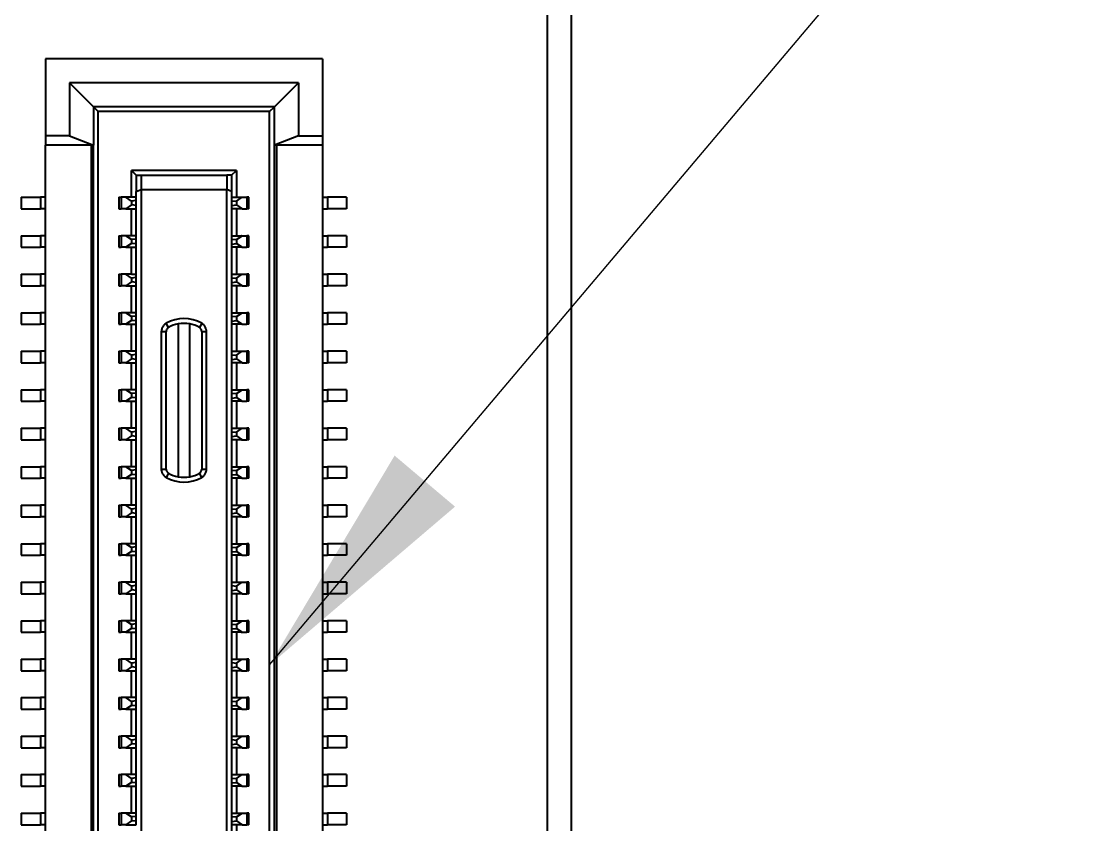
# Model space of a CAD drawing. Header units: millimetres. Extents: x 15 to 205, y 5 to 292.
# Drawn here: x 116.96 to 128.02, y 222.55 to 230.9 of the extents above; entities that cross this region are included whole.
import ezdxf

# ---------------------------------------------------------------- set-up
doc = ezdxf.new("R2010")
doc.units = ezdxf.units.MM
doc.layers.add('Annotations', color=7, linetype='Continuous')
doc.layers.add('Geometries', color=7, linetype='Continuous')
doc.dimstyles.new('ISO-25', dxfattribs={"dimtxt": 2.5, "dimasz": 2.5, "dimexe": 1.25, "dimexo": 0.625, "dimtad": 1, "dimtxsty": 'Standard', "dimcen": 2.5, "dimadec": 0, "dimazin": 0, "dimtfac": 1, "dimtmove": 0, "dimatfit": 3, "dimfxl": 1, "dimarcsym": 0})

msp = doc.modelspace()

# ---------------------------------------------------------------- linework, layer by layer
at = {"layer": 'Geometries', "linetype": 'Continuous', "lineweight": 40}
for p, q in [((122.675, 242.628), (122.675, 209.628)), ((122.425, 242.378), (122.425, 209.878)), ((120.09, 230.513), (117.21, 230.513)), ((117.21, 230.513), (117.21, 229.713)), ((120.09, 230.513), (120.09, 229.713)), ((117.46, 230.263), (117.71, 230.013)), ((117.46, 230.263), (117.46, 229.713)), ((119.84, 230.263), (117.46, 230.263)), ((119.84, 230.263), (119.59, 230.013)), ((119.84, 230.263), (119.84, 229.713)), ((117.71, 230.013), (117.76, 229.963)), ((117.71, 230.013), (117.71, 229.613)), ((119.59, 230.013), (117.71, 230.013)), ((117.76, 218.463), (117.76, 229.963)), ((119.54, 229.963), (117.76, 229.963)), ((119.54, 229.963), (119.59, 230.013)), ((119.54, 218.463), (119.54, 229.963)), ((119.59, 229.613), (119.59, 230.013)), ((117.21, 229.713), (117.21, 229.613)), ((117.46, 229.713), (117.21, 229.713)), ((117.46, 229.713), (117.71, 229.613)), ((119.84, 229.713), (119.59, 229.613)), ((119.84, 229.713), (120.09, 229.713)), ((120.09, 229.713), (120.09, 229.613)), ((117.21, 229.073), (117.21, 229.613)), ((117.685, 229.613), (117.21, 229.613)), ((117.685, 229.613), (117.685, 218.813)), ((117.685, 229.613), (117.71, 229.613)), ((117.71, 218.813), (117.71, 229.613)), ((119.59, 218.813), (119.59, 229.613)), ((119.615, 229.613), (119.59, 229.613)), ((119.615, 218.813), (119.615, 229.613)), ((120.09, 229.613), (119.615, 229.613)), ((120.09, 229.613), (120.09, 229.073)), ((119.195, 229.353), (118.105, 229.353)), ((118.155, 229.303), (118.105, 229.353)), ((118.105, 229.073), (118.105, 229.353)), ((118.155, 229.303), (118.205, 229.303)), ((118.155, 229.303), (118.155, 229.132)), ((118.205, 229.303), (119.095, 229.303)), ((118.205, 229.303), (118.205, 229.153)), ((119.095, 229.303), (119.095, 229.153)), ((119.145, 229.303), (119.095, 229.303)), ((119.145, 229.303), (119.195, 229.353)), ((119.145, 229.303), (119.145, 229.132)), ((119.195, 229.353), (119.195, 229.073)), ((116.96, 229.073), (117.16, 229.073)), ((116.96, 229.073), (116.96, 228.953)), ((117.21, 229.073), (117.16, 229.073)), ((117.16, 229.073), (117.16, 228.953)), ((117.21, 228.953), (117.21, 229.073)), ((117.975, 229.073), (117.975, 228.953)), ((117.975, 229.073), (117.997, 229.073)), ((118.046, 229.073), (117.997, 229.073)), ((117.997, 229.073), (117.997, 228.953)), ((118.105, 229.073), (118.046, 229.073)), ((118.105, 229.033), (118.046, 229.073)), ((118.155, 229.073), (118.105, 229.073)), ((118.155, 229.132), (118.205, 229.153)), ((118.155, 229.073), (118.155, 229.132)), ((118.155, 228.953), (118.155, 229.073)), ((118.205, 229.153), (119.095, 229.153)), ((118.205, 229.153), (118.205, 219.273)), ((119.145, 229.132), (119.095, 229.153)), ((119.095, 219.273), (119.095, 229.153)), ((119.145, 229.132), (119.145, 229.073)), ((119.145, 229.073), (119.195, 229.073)), ((119.145, 229.073), (119.145, 228.953)), ((119.195, 229.073), (119.254, 229.073)), ((119.195, 229.033), (119.254, 229.073)), ((119.254, 229.073), (119.303, 229.073)), ((119.325, 229.073), (119.303, 229.073)), ((119.303, 229.073), (119.303, 228.953)), ((119.325, 228.953), (119.325, 229.073)), ((120.09, 229.073), (120.14, 229.073)), ((120.09, 229.073), (120.09, 228.953)), ((120.34, 229.073), (120.14, 229.073)), ((120.14, 229.073), (120.14, 228.953)), ((120.34, 229.073), (120.34, 228.953)), ((116.96, 228.953), (117.16, 228.953)), ((117.21, 228.953), (117.16, 228.953)), ((117.21, 228.673), (117.21, 228.953)), ((117.975, 228.953), (117.997, 228.953)), ((118.046, 228.953), (117.997, 228.953)), ((118.105, 228.993), (118.046, 228.953)), ((118.046, 228.953), (118.105, 228.953)), ((118.153, 229.039), (118.105, 229.033)), ((118.105, 229.033), (118.105, 228.993)), ((118.153, 228.988), (118.105, 228.993)), ((118.105, 228.673), (118.105, 228.953)), ((118.105, 228.953), (118.155, 228.953)), ((118.155, 228.673), (118.155, 228.953)), ((119.195, 228.953), (119.145, 228.953)), ((119.145, 228.953), (119.145, 228.953)), ((119.145, 228.953), (119.145, 228.673)), ((119.147, 229.037), (119.195, 229.033)), ((119.147, 228.987), (119.195, 228.993)), ((119.195, 229.033), (119.195, 228.993)), ((119.195, 228.993), (119.254, 228.953)), ((119.195, 228.953), (119.195, 228.673)), ((119.246, 228.953), (119.195, 228.953)), ((119.254, 228.953), (119.246, 228.953)), ((119.246, 228.953), (119.246, 228.953)), ((119.254, 228.953), (119.303, 228.953)), ((119.325, 228.953), (119.303, 228.953)), ((120.09, 228.953), (120.14, 228.953)), ((120.09, 228.953), (120.09, 228.673)), ((120.34, 228.953), (120.14, 228.953)), ((116.96, 228.673), (117.16, 228.673)), ((116.96, 228.673), (116.96, 228.553)), ((117.21, 228.673), (117.16, 228.673)), ((117.16, 228.673), (117.16, 228.553)), ((117.21, 228.553), (117.21, 228.673)), ((117.975, 228.673), (117.997, 228.673)), ((117.975, 228.673), (117.975, 228.553)), ((118.046, 228.673), (117.997, 228.673)), ((117.997, 228.673), (117.997, 228.553)), ((118.105, 228.673), (118.046, 228.673)), ((118.105, 228.633), (118.046, 228.673)), ((118.155, 228.673), (118.105, 228.673)), ((118.153, 228.639), (118.105, 228.633)), ((118.105, 228.633), (118.105, 228.593)), ((118.155, 228.553), (118.155, 228.673)), ((119.145, 228.673), (119.195, 228.673)), ((119.145, 228.673), (119.145, 228.553)), ((119.147, 228.637), (119.195, 228.633)), ((119.195, 228.673), (119.246, 228.673)), ((119.195, 228.633), (119.254, 228.673)), ((119.195, 228.633), (119.195, 228.593)), ((119.247, 228.673), (119.246, 228.673)), ((119.247, 228.673), (119.254, 228.673)), ((119.254, 228.673), (119.303, 228.673)), ((119.325, 228.673), (119.303, 228.673)), ((119.303, 228.673), (119.303, 228.553)), ((119.325, 228.553), (119.325, 228.673)), ((120.09, 228.673), (120.14, 228.673)), ((120.09, 228.673), (120.09, 228.553)), ((120.34, 228.673), (120.14, 228.673)), ((120.14, 228.673), (120.14, 228.553)), ((120.34, 228.673), (120.34, 228.553)), ((116.96, 228.553), (117.16, 228.553)), ((117.21, 228.553), (117.16, 228.553)), ((117.21, 228.273), (117.21, 228.553)), ((117.975, 228.553), (117.997, 228.553)), ((118.046, 228.553), (117.997, 228.553)), ((118.105, 228.593), (118.046, 228.553)), ((118.046, 228.553), (118.105, 228.553)), ((118.153, 228.588), (118.105, 228.593)), ((118.105, 228.273), (118.105, 228.553)), ((118.105, 228.553), (118.155, 228.553)), ((118.155, 228.273), (118.155, 228.553)), ((119.195, 228.553), (119.145, 228.553)), ((119.145, 228.553), (119.145, 228.553)), ((119.145, 228.553), (119.145, 228.273)), ((119.147, 228.587), (119.195, 228.593)), ((119.195, 228.593), (119.254, 228.553)), ((119.195, 228.553), (119.195, 228.273)), ((119.246, 228.553), (119.195, 228.553)), ((119.254, 228.553), (119.246, 228.553)), ((119.246, 228.553), (119.246, 228.553)), ((119.254, 228.553), (119.303, 228.553)), ((119.325, 228.553), (119.303, 228.553)), ((120.09, 228.553), (120.14, 228.553)), ((120.09, 228.553), (120.09, 228.273)), ((120.34, 228.553), (120.14, 228.553)), ((116.96, 228.273), (117.16, 228.273)), ((116.96, 228.273), (116.96, 228.153)), ((117.21, 228.273), (117.16, 228.273)), ((117.16, 228.273), (117.16, 228.153)), ((117.21, 228.153), (117.21, 228.273)), ((117.975, 228.273), (117.997, 228.273)), ((117.975, 228.273), (117.975, 228.153)), ((118.046, 228.273), (117.997, 228.273)), ((117.997, 228.273), (117.997, 228.153)), ((118.054, 228.273), (118.046, 228.273)), ((118.105, 228.233), (118.046, 228.273)), ((118.105, 228.273), (118.054, 228.273)), ((118.054, 228.273), (118.054, 228.273)), ((118.105, 228.273), (118.153, 228.273)), ((118.155, 228.273), (118.153, 228.273)), ((118.155, 228.153), (118.155, 228.273)), ((119.145, 228.273), (119.195, 228.273)), ((119.145, 228.273), (119.145, 228.272)), ((119.145, 228.272), (119.145, 228.153)), ((119.195, 228.273), (119.254, 228.273)), ((119.195, 228.233), (119.254, 228.273)), ((119.254, 228.273), (119.303, 228.273)), ((119.325, 228.273), (119.303, 228.273)), ((119.303, 228.273), (119.303, 228.153)), ((119.325, 228.153), (119.325, 228.273)), ((120.09, 228.273), (120.14, 228.273)), ((120.09, 228.273), (120.09, 228.153)), ((120.34, 228.273), (120.14, 228.273)), ((120.14, 228.273), (120.14, 228.153)), ((120.34, 228.273), (120.34, 228.153)), ((118.105, 228.193), (118.046, 228.153)), ((118.153, 228.239), (118.105, 228.233)), ((118.105, 228.233), (118.105, 228.193)), ((118.153, 228.188), (118.105, 228.193)), ((119.147, 228.237), (119.195, 228.233)), ((119.147, 228.187), (119.195, 228.193)), ((119.195, 228.233), (119.195, 228.193)), ((119.195, 228.193), (119.254, 228.153)), ((116.96, 228.153), (117.16, 228.153)), ((117.21, 228.153), (117.16, 228.153)), ((117.21, 227.873), (117.21, 228.153)), ((117.975, 228.153), (117.997, 228.153)), ((118.046, 228.153), (117.997, 228.153)), ((118.046, 228.153), (118.105, 228.153)), ((118.105, 227.873), (118.105, 228.153)), ((118.105, 228.153), (118.155, 228.153)), ((118.155, 227.873), (118.155, 228.153)), ((119.195, 228.153), (119.145, 228.153)), ((119.145, 228.153), (119.145, 227.873)), ((119.195, 228.153), (119.195, 227.873)), ((119.254, 228.153), (119.195, 228.153)), ((119.254, 228.153), (119.303, 228.153)), ((119.325, 228.153), (119.303, 228.153)), ((120.09, 228.153), (120.14, 228.153)), ((120.09, 228.153), (120.09, 227.873)), ((120.34, 228.153), (120.14, 228.153)), ((116.96, 227.873), (117.16, 227.873)), ((116.96, 227.873), (116.96, 227.753)), ((117.21, 227.873), (117.16, 227.873)), ((117.16, 227.873), (117.16, 227.753)), ((117.21, 227.753), (117.21, 227.873)), ((117.975, 227.873), (117.997, 227.873)), ((117.975, 227.873), (117.975, 227.753)), ((118.046, 227.873), (117.997, 227.873)), ((117.997, 227.873), (117.997, 227.753)), ((118.105, 227.873), (118.046, 227.873)), ((118.105, 227.833), (118.046, 227.873)), ((118.155, 227.873), (118.105, 227.873)), ((118.153, 227.839), (118.105, 227.833)), ((118.105, 227.833), (118.105, 227.793)), ((118.155, 227.753), (118.155, 227.873)), ((119.145, 227.873), (119.195, 227.873)), ((119.145, 227.873), (119.145, 227.753)), ((119.147, 227.837), (119.195, 227.833)), ((119.195, 227.873), (119.254, 227.873)), ((119.195, 227.833), (119.254, 227.873)), ((119.195, 227.833), (119.195, 227.793)), ((119.254, 227.873), (119.303, 227.873)), ((119.325, 227.873), (119.303, 227.873)), ((119.303, 227.873), (119.303, 227.753)), ((119.325, 227.753), (119.325, 227.873)), ((120.09, 227.873), (120.14, 227.873)), ((120.09, 227.873), (120.09, 227.753)), ((120.34, 227.873), (120.14, 227.873)), ((120.14, 227.873), (120.14, 227.753)), ((120.34, 227.873), (120.34, 227.753)), ((116.96, 227.753), (117.16, 227.753)), ((117.21, 227.753), (117.16, 227.753)), ((117.21, 227.473), (117.21, 227.753)), ((117.975, 227.753), (117.997, 227.753)), ((118.046, 227.753), (117.997, 227.753)), ((118.105, 227.793), (118.046, 227.753)), ((118.046, 227.753), (118.105, 227.753)), ((118.153, 227.788), (118.105, 227.793)), ((118.105, 227.473), (118.105, 227.753)), ((118.105, 227.753), (118.155, 227.753)), ((118.155, 227.473), (118.155, 227.753)), ((118.49, 227.72), (118.465, 227.763)), ((118.59, 227.757), (118.59, 226.168)), ((118.71, 226.168), (118.71, 227.757)), ((118.835, 227.763), (118.81, 227.72)), ((119.195, 227.753), (119.145, 227.753)), ((119.145, 227.753), (119.145, 227.753)), ((119.145, 227.753), (119.145, 227.473)), ((119.147, 227.787), (119.195, 227.793)), ((119.195, 227.793), (119.254, 227.753)), ((119.195, 227.753), (119.195, 227.473)), ((119.254, 227.753), (119.195, 227.753)), ((119.254, 227.753), (119.303, 227.753)), ((119.325, 227.753), (119.303, 227.753)), ((120.09, 227.753), (120.14, 227.753)), ((120.09, 227.753), (120.09, 227.473)), ((120.34, 227.753), (120.14, 227.753)), ((118.465, 227.676), (118.415, 227.676)), ((118.415, 227.676), (118.415, 226.249)), ((118.465, 226.249), (118.465, 227.676)), ((118.885, 227.676), (118.835, 227.676)), ((118.835, 227.676), (118.835, 226.249)), ((118.885, 226.249), (118.885, 227.676)), ((116.96, 227.473), (117.16, 227.473)), ((116.96, 227.473), (116.96, 227.353)), ((117.21, 227.473), (117.16, 227.473)), ((117.16, 227.473), (117.16, 227.353)), ((117.21, 227.353), (117.21, 227.473)), ((117.975, 227.473), (117.997, 227.473)), ((117.975, 227.473), (117.975, 227.353)), ((118.046, 227.473), (117.997, 227.473)), ((117.997, 227.473), (117.997, 227.353)), ((118.105, 227.473), (118.046, 227.473)), ((118.105, 227.433), (118.046, 227.473)), ((118.105, 227.393), (118.046, 227.353)), ((118.155, 227.473), (118.105, 227.473)), ((118.153, 227.439), (118.105, 227.433)), ((118.105, 227.433), (118.105, 227.393)), ((118.153, 227.388), (118.105, 227.393)), ((118.155, 227.353), (118.155, 227.473)), ((119.145, 227.473), (119.195, 227.473)), ((119.145, 227.473), (119.145, 227.353)), ((119.147, 227.437), (119.195, 227.433)), ((119.147, 227.387), (119.195, 227.393)), ((119.195, 227.473), (119.254, 227.473)), ((119.195, 227.433), (119.254, 227.473)), ((119.195, 227.433), (119.195, 227.393)), ((119.195, 227.393), (119.254, 227.353)), ((119.254, 227.473), (119.303, 227.473)), ((119.325, 227.473), (119.303, 227.473)), ((119.303, 227.473), (119.303, 227.353)), ((119.325, 227.353), (119.325, 227.473)), ((120.09, 227.473), (120.14, 227.473)), ((120.09, 227.473), (120.09, 227.353)), ((120.34, 227.473), (120.14, 227.473)), ((120.14, 227.473), (120.14, 227.353)), ((120.34, 227.473), (120.34, 227.353)), ((116.96, 227.353), (117.16, 227.353)), ((117.21, 227.353), (117.16, 227.353)), ((117.21, 227.073), (117.21, 227.353)), ((117.975, 227.353), (117.997, 227.353)), ((118.046, 227.353), (117.997, 227.353)), ((118.046, 227.353), (118.105, 227.353)), ((118.105, 227.073), (118.105, 227.353)), ((118.105, 227.353), (118.155, 227.353)), ((118.155, 227.073), (118.155, 227.353)), ((119.195, 227.353), (119.145, 227.353)), ((119.145, 227.353), (119.145, 227.353)), ((119.145, 227.353), (119.145, 227.073)), ((119.195, 227.353), (119.195, 227.073)), ((119.254, 227.353), (119.195, 227.353)), ((119.254, 227.353), (119.303, 227.353)), ((119.325, 227.353), (119.303, 227.353)), ((120.09, 227.353), (120.14, 227.353)), ((120.09, 227.353), (120.09, 227.073)), ((120.34, 227.353), (120.14, 227.353)), ((116.96, 227.073), (117.16, 227.073)), ((116.96, 227.073), (116.96, 226.953)), ((117.21, 227.073), (117.16, 227.073)), ((117.16, 227.073), (117.16, 226.953)), ((117.21, 226.953), (117.21, 227.073)), ((117.975, 227.073), (117.997, 227.073)), ((117.975, 227.073), (117.975, 226.953)), ((118.046, 227.073), (117.997, 227.073)), ((117.997, 227.073), (117.997, 226.953)), ((118.105, 227.073), (118.046, 227.073)), ((118.105, 227.033), (118.046, 227.073)), ((118.155, 227.073), (118.105, 227.073)), ((118.155, 226.953), (118.155, 227.073)), ((119.145, 227.073), (119.195, 227.073)), ((119.145, 227.073), (119.145, 227.072)), ((119.145, 227.072), (119.145, 226.953)), ((119.195, 227.073), (119.254, 227.073)), ((119.195, 227.033), (119.254, 227.073)), ((119.254, 227.073), (119.303, 227.073)), ((119.325, 227.073), (119.303, 227.073)), ((119.303, 227.073), (119.303, 226.953)), ((119.325, 226.953), (119.325, 227.073)), ((120.09, 227.073), (120.14, 227.073)), ((120.09, 227.073), (120.09, 226.953)), ((120.34, 227.073), (120.14, 227.073)), ((120.14, 227.073), (120.14, 226.953)), ((120.34, 227.073), (120.34, 226.953)), ((116.96, 226.953), (117.16, 226.953)), ((117.21, 226.953), (117.16, 226.953)), ((117.21, 226.673), (117.21, 226.953)), ((117.975, 226.953), (117.997, 226.953)), ((118.046, 226.953), (117.997, 226.953)), ((118.105, 226.993), (118.046, 226.953)), ((118.046, 226.953), (118.105, 226.953)), ((118.153, 227.039), (118.105, 227.033)), ((118.105, 227.033), (118.105, 226.993)), ((118.153, 226.988), (118.105, 226.993)), ((118.105, 226.673), (118.105, 226.953)), ((118.105, 226.953), (118.155, 226.953)), ((118.155, 226.673), (118.155, 226.953)), ((119.195, 226.953), (119.145, 226.953)), ((119.145, 226.953), (119.145, 226.673)), ((119.147, 227.037), (119.195, 227.033)), ((119.147, 226.987), (119.195, 226.993)), ((119.195, 227.033), (119.195, 226.993)), ((119.195, 226.993), (119.254, 226.953)), ((119.195, 226.953), (119.195, 226.673)), ((119.254, 226.953), (119.195, 226.953)), ((119.254, 226.953), (119.303, 226.953)), ((119.325, 226.953), (119.303, 226.953)), ((120.09, 226.953), (120.14, 226.953)), ((120.09, 226.953), (120.09, 226.673)), ((120.34, 226.953), (120.14, 226.953)), ((116.96, 226.673), (117.16, 226.673)), ((116.96, 226.673), (116.96, 226.553)), ((117.21, 226.673), (117.16, 226.673)), ((117.16, 226.673), (117.16, 226.553)), ((117.21, 226.553), (117.21, 226.673)), ((117.975, 226.673), (117.997, 226.673)), ((117.975, 226.673), (117.975, 226.553)), ((118.046, 226.673), (117.997, 226.673)), ((117.997, 226.673), (117.997, 226.553)), ((118.105, 226.673), (118.046, 226.673)), ((118.105, 226.633), (118.046, 226.673)), ((118.155, 226.673), (118.105, 226.673)), ((118.153, 226.639), (118.105, 226.633)), ((118.105, 226.633), (118.105, 226.593)), ((118.155, 226.553), (118.155, 226.673)), ((119.145, 226.673), (119.195, 226.673)), ((119.145, 226.673), (119.145, 226.671)), ((119.145, 226.671), (119.145, 226.553)), ((119.147, 226.637), (119.195, 226.633)), ((119.195, 226.673), (119.254, 226.673)), ((119.195, 226.633), (119.254, 226.673)), ((119.195, 226.633), (119.195, 226.593)), ((119.254, 226.673), (119.303, 226.673)), ((119.325, 226.673), (119.303, 226.673)), ((119.303, 226.673), (119.303, 226.553)), ((119.325, 226.553), (119.325, 226.673)), ((120.09, 226.673), (120.14, 226.673)), ((120.09, 226.673), (120.09, 226.553)), ((120.34, 226.673), (120.14, 226.673)), ((120.14, 226.673), (120.14, 226.553)), ((120.34, 226.673), (120.34, 226.553)), ((116.96, 226.553), (117.16, 226.553)), ((117.21, 226.553), (117.16, 226.553)), ((117.21, 226.273), (117.21, 226.553)), ((117.975, 226.553), (117.997, 226.553)), ((118.046, 226.553), (117.997, 226.553)), ((118.105, 226.593), (118.046, 226.553)), ((118.046, 226.553), (118.105, 226.553)), ((118.153, 226.588), (118.105, 226.593)), ((118.105, 226.273), (118.105, 226.553)), ((118.105, 226.553), (118.155, 226.553)), ((118.155, 226.273), (118.155, 226.553)), ((119.195, 226.553), (119.145, 226.553)), ((119.145, 226.553), (119.145, 226.273)), ((119.147, 226.587), (119.195, 226.593)), ((119.195, 226.593), (119.254, 226.553)), ((119.195, 226.553), (119.195, 226.273)), ((119.246, 226.553), (119.195, 226.553)), ((119.246, 226.553), (119.247, 226.553)), ((119.254, 226.553), (119.247, 226.553)), ((119.254, 226.553), (119.303, 226.553)), ((119.325, 226.553), (119.303, 226.553)), ((120.09, 226.553), (120.14, 226.553)), ((120.09, 226.553), (120.09, 226.273)), ((120.34, 226.553), (120.14, 226.553)), ((116.96, 226.273), (117.16, 226.273)), ((116.96, 226.273), (116.96, 226.153)), ((117.21, 226.273), (117.16, 226.273)), ((117.16, 226.273), (117.16, 226.153)), ((117.21, 226.153), (117.21, 226.273)), ((117.975, 226.273), (117.997, 226.273)), ((117.975, 226.273), (117.975, 226.153)), ((118.046, 226.273), (117.997, 226.273)), ((117.997, 226.273), (117.997, 226.153)), ((118.105, 226.273), (118.046, 226.273)), ((118.105, 226.233), (118.046, 226.273)), ((118.105, 226.193), (118.046, 226.153)), ((118.155, 226.273), (118.105, 226.273)), ((118.153, 226.239), (118.105, 226.233)), ((118.105, 226.233), (118.105, 226.193)), ((118.153, 226.188), (118.105, 226.193)), ((118.155, 226.153), (118.155, 226.273)), ((118.415, 226.249), (118.465, 226.249)), ((118.49, 226.206), (118.465, 226.162)), ((118.835, 226.162), (118.81, 226.206)), ((118.835, 226.249), (118.885, 226.249)), ((119.145, 226.273), (119.195, 226.273)), ((119.145, 226.273), (119.145, 226.168)), ((119.147, 226.237), (119.195, 226.233)), ((119.147, 226.187), (119.195, 226.193)), ((119.195, 226.273), (119.254, 226.273)), ((119.195, 226.233), (119.254, 226.273)), ((119.195, 226.233), (119.195, 226.193)), ((119.195, 226.193), (119.254, 226.153)), ((119.254, 226.273), (119.303, 226.273)), ((119.325, 226.273), (119.303, 226.273)), ((119.303, 226.273), (119.303, 226.153)), ((119.325, 226.153), (119.325, 226.273)), ((120.09, 226.273), (120.14, 226.273)), ((120.09, 226.273), (120.09, 226.153)), ((120.34, 226.273), (120.14, 226.273)), ((120.14, 226.273), (120.14, 226.153)), ((120.34, 226.273), (120.34, 226.153)), ((116.96, 226.153), (117.16, 226.153)), ((117.21, 226.153), (117.16, 226.153)), ((117.21, 225.873), (117.21, 226.153)), ((117.975, 226.153), (117.997, 226.153)), ((118.046, 226.153), (117.997, 226.153)), ((118.046, 226.153), (118.105, 226.153)), ((118.105, 225.873), (118.105, 226.153)), ((118.105, 226.153), (118.155, 226.153)), ((118.155, 225.873), (118.155, 226.153)), ((119.145, 226.168), (119.145, 226.153)), ((119.195, 226.153), (119.145, 226.153)), ((119.145, 226.153), (119.145, 225.873)), ((119.195, 226.153), (119.195, 225.873)), ((119.254, 226.153), (119.195, 226.153)), ((119.254, 226.153), (119.303, 226.153)), ((119.325, 226.153), (119.303, 226.153)), ((120.09, 226.153), (120.14, 226.153)), ((120.09, 226.153), (120.09, 225.873)), ((120.34, 226.153), (120.14, 226.153)), ((116.96, 225.873), (117.16, 225.873)), ((116.96, 225.873), (116.96, 225.753)), ((117.21, 225.873), (117.16, 225.873)), ((117.16, 225.873), (117.16, 225.753)), ((117.21, 225.753), (117.21, 225.873)), ((117.975, 225.873), (117.975, 225.753)), ((117.975, 225.873), (117.997, 225.873)), ((118.046, 225.873), (117.997, 225.873)), ((117.997, 225.873), (117.997, 225.753)), ((118.105, 225.873), (118.046, 225.873)), ((118.105, 225.833), (118.046, 225.873)), ((118.155, 225.873), (118.105, 225.873)), ((118.153, 225.839), (118.105, 225.833)), ((118.155, 225.753), (118.155, 225.873)), ((119.145, 225.873), (119.195, 225.873)), ((119.145, 225.873), (119.145, 225.871)), ((119.145, 225.871), (119.145, 225.753)), ((119.195, 225.873), (119.254, 225.873)), ((119.195, 225.833), (119.254, 225.873)), ((119.254, 225.873), (119.303, 225.873)), ((119.325, 225.873), (119.303, 225.873)), ((119.303, 225.873), (119.303, 225.753)), ((119.325, 225.753), (119.325, 225.873)), ((120.09, 225.873), (120.14, 225.873)), ((120.09, 225.873), (120.09, 225.753)), ((120.34, 225.873), (120.14, 225.873)), ((120.14, 225.873), (120.14, 225.753)), ((120.34, 225.873), (120.34, 225.753)), ((116.96, 225.753), (117.16, 225.753)), ((117.21, 225.753), (117.16, 225.753)), ((117.21, 225.473), (117.21, 225.753)), ((117.975, 225.753), (117.997, 225.753)), ((118.046, 225.753), (117.997, 225.753)), ((118.105, 225.793), (118.046, 225.753)), ((118.046, 225.753), (118.105, 225.753)), ((118.105, 225.833), (118.105, 225.793)), ((118.153, 225.788), (118.105, 225.793)), ((118.105, 225.473), (118.105, 225.753)), ((118.105, 225.753), (118.155, 225.753)), ((118.155, 225.473), (118.155, 225.753)), ((119.195, 225.753), (119.145, 225.753)), ((119.145, 225.753), (119.145, 225.473)), ((119.147, 225.837), (119.195, 225.833)), ((119.147, 225.787), (119.195, 225.793)), ((119.195, 225.833), (119.195, 225.793)), ((119.195, 225.793), (119.254, 225.753)), ((119.195, 225.753), (119.195, 225.473)), ((119.254, 225.753), (119.195, 225.753)), ((119.254, 225.753), (119.303, 225.753)), ((119.325, 225.753), (119.303, 225.753)), ((120.09, 225.753), (120.14, 225.753)), ((120.09, 225.753), (120.09, 225.473)), ((120.34, 225.753), (120.14, 225.753)), ((116.96, 225.473), (117.16, 225.473)), ((116.96, 225.473), (116.96, 225.353)), ((117.21, 225.473), (117.16, 225.473)), ((117.16, 225.473), (117.16, 225.353)), ((117.21, 225.353), (117.21, 225.473)), ((117.975, 225.473), (117.997, 225.473)), ((117.975, 225.473), (117.975, 225.353)), ((118.046, 225.473), (117.997, 225.473)), ((117.997, 225.473), (117.997, 225.353)), ((118.105, 225.473), (118.046, 225.473)), ((118.105, 225.433), (118.046, 225.473)), ((118.155, 225.473), (118.105, 225.473)), ((118.153, 225.439), (118.105, 225.433)), ((118.105, 225.433), (118.105, 225.393)), ((118.155, 225.353), (118.155, 225.473)), ((119.145, 225.473), (119.195, 225.473)), ((119.145, 225.473), (119.145, 225.353)), ((119.147, 225.437), (119.195, 225.433)), ((119.195, 225.473), (119.254, 225.473)), ((119.195, 225.433), (119.254, 225.473)), ((119.195, 225.433), (119.195, 225.393)), ((119.254, 225.473), (119.303, 225.473)), ((119.325, 225.473), (119.303, 225.473)), ((119.303, 225.473), (119.303, 225.353)), ((119.325, 225.353), (119.325, 225.473)), ((120.09, 225.473), (120.14, 225.473)), ((120.09, 225.473), (120.09, 225.353)), ((120.14, 225.473), (120.14, 225.353)), ((120.34, 225.473), (120.14, 225.473)), ((120.34, 225.473), (120.34, 225.353)), ((116.96, 225.353), (117.16, 225.353)), ((117.21, 225.353), (117.16, 225.353)), ((117.21, 225.073), (117.21, 225.353)), ((117.975, 225.353), (117.997, 225.353)), ((118.046, 225.353), (117.997, 225.353)), ((118.105, 225.393), (118.046, 225.353)), ((118.046, 225.353), (118.105, 225.353)), ((118.153, 225.388), (118.105, 225.393)), ((118.105, 225.073), (118.105, 225.353)), ((118.105, 225.353), (118.155, 225.353)), ((118.155, 225.073), (118.155, 225.353)), ((119.195, 225.353), (119.145, 225.353)), ((119.145, 225.353), (119.145, 225.353)), ((119.145, 225.353), (119.145, 225.073)), ((119.147, 225.387), (119.195, 225.393)), ((119.195, 225.393), (119.254, 225.353)), ((119.195, 225.353), (119.195, 225.073)), ((119.254, 225.353), (119.195, 225.353)), ((119.254, 225.353), (119.303, 225.353)), ((119.325, 225.353), (119.303, 225.353)), ((120.09, 225.353), (120.14, 225.353)), ((120.09, 225.353), (120.09, 225.073)), ((120.34, 225.353), (120.14, 225.353)), ((116.96, 225.073), (117.16, 225.073)), ((116.96, 225.073), (116.96, 224.953)), ((117.21, 225.073), (117.16, 225.073)), ((117.16, 225.073), (117.16, 224.953)), ((117.21, 224.953), (117.21, 225.073)), ((117.975, 225.073), (117.997, 225.073)), ((117.975, 225.073), (117.975, 224.953)), ((118.046, 225.073), (117.997, 225.073)), ((117.997, 225.073), (117.997, 224.953)), ((118.105, 225.073), (118.046, 225.073)), ((118.105, 225.033), (118.046, 225.073)), ((118.155, 225.073), (118.105, 225.073)), ((118.155, 224.953), (118.155, 225.073)), ((119.145, 225.073), (119.195, 225.073)), ((119.145, 225.073), (119.145, 225.071)), ((119.145, 225.071), (119.145, 224.953)), ((119.195, 225.073), (119.254, 225.073)), ((119.195, 225.033), (119.254, 225.073)), ((119.254, 225.073), (119.303, 225.073)), ((119.325, 225.073), (119.303, 225.073)), ((119.303, 225.073), (119.303, 224.953)), ((119.325, 224.953), (119.325, 225.073)), ((120.09, 225.073), (120.14, 225.073)), ((120.09, 225.073), (120.09, 224.953)), ((120.34, 225.073), (120.14, 225.073)), ((120.14, 225.073), (120.14, 224.953)), ((120.34, 225.073), (120.34, 224.953)), ((118.105, 224.993), (118.046, 224.953)), ((118.153, 225.039), (118.105, 225.033)), ((118.105, 225.033), (118.105, 224.993)), ((118.153, 224.988), (118.105, 224.993)), ((119.147, 225.037), (119.195, 225.033)), ((119.147, 224.987), (119.195, 224.993)), ((119.195, 225.033), (119.195, 224.993)), ((119.195, 224.993), (119.254, 224.953)), ((116.96, 224.953), (117.16, 224.953)), ((117.21, 224.953), (117.16, 224.953)), ((117.21, 224.673), (117.21, 224.953)), ((117.975, 224.953), (117.997, 224.953)), ((118.046, 224.953), (117.997, 224.953)), ((118.046, 224.953), (118.105, 224.953)), ((118.105, 224.673), (118.105, 224.953)), ((118.105, 224.953), (118.155, 224.953)), ((118.155, 224.673), (118.155, 224.953)), ((119.195, 224.953), (119.145, 224.953)), ((119.145, 224.953), (119.145, 224.673)), ((119.195, 224.953), (119.195, 224.673)), ((119.254, 224.953), (119.195, 224.953)), ((119.254, 224.953), (119.303, 224.953)), ((119.325, 224.953), (119.303, 224.953)), ((120.09, 224.953), (120.14, 224.953)), ((120.09, 224.953), (120.09, 224.673)), ((120.34, 224.953), (120.14, 224.953)), ((116.96, 224.673), (117.16, 224.673)), ((116.96, 224.673), (116.96, 224.553)), ((117.21, 224.673), (117.16, 224.673)), ((117.16, 224.673), (117.16, 224.553)), ((117.21, 224.553), (117.21, 224.673)), ((117.975, 224.673), (117.997, 224.673)), ((117.975, 224.673), (117.975, 224.553)), ((118.046, 224.673), (117.997, 224.673)), ((117.997, 224.673), (117.997, 224.553)), ((118.105, 224.673), (118.046, 224.673)), ((118.105, 224.633), (118.046, 224.673)), ((118.155, 224.673), (118.105, 224.673)), ((118.153, 224.639), (118.105, 224.633)), ((118.105, 224.633), (118.105, 224.593)), ((118.155, 224.553), (118.155, 224.673)), ((119.145, 224.673), (119.195, 224.673)), ((119.145, 224.673), (119.145, 224.672)), ((119.145, 224.672), (119.145, 224.553)), ((119.147, 224.637), (119.195, 224.633)), ((119.195, 224.673), (119.254, 224.673)), ((119.195, 224.633), (119.254, 224.673)), ((119.195, 224.633), (119.195, 224.593)), ((119.254, 224.673), (119.303, 224.673)), ((119.325, 224.673), (119.303, 224.673)), ((119.303, 224.673), (119.303, 224.553)), ((119.325, 224.553), (119.325, 224.673)), ((120.09, 224.673), (120.14, 224.673)), ((120.09, 224.673), (120.09, 224.553)), ((120.34, 224.673), (120.14, 224.673)), ((120.14, 224.673), (120.14, 224.553)), ((120.34, 224.673), (120.34, 224.553)), ((116.96, 224.553), (117.16, 224.553)), ((117.21, 224.553), (117.16, 224.553)), ((117.21, 224.273), (117.21, 224.553)), ((117.975, 224.553), (117.997, 224.553)), ((118.046, 224.553), (117.997, 224.553)), ((118.105, 224.593), (118.046, 224.553)), ((118.046, 224.553), (118.053, 224.553)), ((118.053, 224.553), (118.054, 224.553)), ((118.054, 224.553), (118.105, 224.553)), ((118.153, 224.588), (118.105, 224.593)), ((118.105, 224.273), (118.105, 224.553)), ((118.105, 224.553), (118.155, 224.553)), ((118.155, 224.273), (118.155, 224.553)), ((119.195, 224.553), (119.145, 224.553)), ((119.145, 224.553), (119.145, 224.273)), ((119.147, 224.587), (119.195, 224.593)), ((119.195, 224.593), (119.254, 224.553)), ((119.195, 224.553), (119.195, 224.273)), ((119.246, 224.553), (119.195, 224.553)), ((119.246, 224.553), (119.247, 224.553)), ((119.254, 224.553), (119.247, 224.553)), ((119.254, 224.553), (119.303, 224.553)), ((119.325, 224.553), (119.303, 224.553)), ((120.09, 224.553), (120.14, 224.553)), ((120.09, 224.553), (120.09, 224.273)), ((120.34, 224.553), (120.14, 224.553)), ((116.96, 224.273), (117.16, 224.273)), ((116.96, 224.273), (116.96, 224.153)), ((117.21, 224.273), (117.16, 224.273)), ((117.16, 224.273), (117.16, 224.153)), ((117.21, 224.153), (117.21, 224.273)), ((117.975, 224.273), (117.997, 224.273)), ((117.975, 224.273), (117.975, 224.153)), ((118.046, 224.273), (117.997, 224.273)), ((117.997, 224.273), (117.997, 224.153)), ((118.105, 224.273), (118.046, 224.273)), ((118.105, 224.233), (118.046, 224.273)), ((118.105, 224.193), (118.046, 224.153)), ((118.155, 224.273), (118.105, 224.273)), ((118.153, 224.239), (118.105, 224.233)), ((118.105, 224.233), (118.105, 224.193)), ((118.153, 224.188), (118.105, 224.193)), ((118.155, 224.153), (118.155, 224.273)), ((119.145, 224.273), (119.195, 224.273)), ((119.145, 224.273), (119.145, 224.272)), ((119.145, 224.272), (119.145, 224.153)), ((119.147, 224.237), (119.195, 224.233)), ((119.147, 224.187), (119.195, 224.193)), ((119.195, 224.273), (119.254, 224.273)), ((119.195, 224.233), (119.254, 224.273)), ((119.195, 224.233), (119.195, 224.193)), ((119.195, 224.193), (119.254, 224.153)), ((119.254, 224.273), (119.303, 224.273)), ((119.325, 224.273), (119.303, 224.273)), ((119.303, 224.273), (119.303, 224.153)), ((119.325, 224.153), (119.325, 224.273)), ((120.09, 224.273), (120.14, 224.273)), ((120.09, 224.273), (120.09, 224.153)), ((120.34, 224.273), (120.14, 224.273)), ((120.14, 224.273), (120.14, 224.153)), ((120.34, 224.273), (120.34, 224.153)), ((116.96, 224.153), (117.16, 224.153)), ((117.21, 224.153), (117.16, 224.153)), ((117.21, 223.873), (117.21, 224.153)), ((117.975, 224.153), (117.997, 224.153)), ((118.046, 224.153), (117.997, 224.153)), ((118.046, 224.153), (118.105, 224.153)), ((118.105, 223.873), (118.105, 224.153)), ((118.105, 224.153), (118.155, 224.153)), ((118.155, 223.873), (118.155, 224.153)), ((119.195, 224.153), (119.145, 224.153)), ((119.145, 224.153), (119.145, 223.873)), ((119.195, 224.153), (119.195, 223.873)), ((119.246, 224.153), (119.195, 224.153)), ((119.246, 224.153), (119.247, 224.153)), ((119.254, 224.153), (119.247, 224.153)), ((119.254, 224.153), (119.303, 224.153)), ((119.325, 224.153), (119.303, 224.153)), ((120.09, 224.153), (120.14, 224.153)), ((120.09, 224.153), (120.09, 223.873)), ((120.34, 224.153), (120.14, 224.153)), ((116.96, 223.873), (117.16, 223.873)), ((116.96, 223.873), (116.96, 223.753)), ((117.21, 223.873), (117.16, 223.873)), ((117.16, 223.873), (117.16, 223.753)), ((117.21, 223.753), (117.21, 223.873)), ((117.975, 223.873), (117.997, 223.873)), ((117.975, 223.873), (117.975, 223.753)), ((118.046, 223.873), (117.997, 223.873)), ((117.997, 223.873), (117.997, 223.753)), ((118.105, 223.873), (118.046, 223.873)), ((118.105, 223.833), (118.046, 223.873)), ((118.155, 223.873), (118.105, 223.873)), ((118.155, 223.753), (118.155, 223.873)), ((119.145, 223.873), (119.195, 223.873)), ((119.145, 223.873), (119.145, 223.845)), ((119.195, 223.873), (119.254, 223.873)), ((119.195, 223.833), (119.254, 223.873)), ((119.254, 223.873), (119.303, 223.873)), ((119.325, 223.873), (119.303, 223.873)), ((119.303, 223.873), (119.303, 223.753)), ((119.325, 223.753), (119.325, 223.873)), ((120.09, 223.873), (120.14, 223.873)), ((120.09, 223.873), (120.09, 223.753)), ((120.34, 223.873), (120.14, 223.873)), ((120.14, 223.873), (120.14, 223.753)), ((120.34, 223.873), (120.34, 223.753)), ((116.96, 223.753), (117.16, 223.753)), ((117.21, 223.753), (117.16, 223.753)), ((117.21, 223.473), (117.21, 223.753)), ((117.975, 223.753), (117.997, 223.753)), ((118.046, 223.753), (117.997, 223.753)), ((118.105, 223.793), (118.046, 223.753)), ((118.046, 223.753), (118.105, 223.753)), ((118.153, 223.839), (118.105, 223.833)), ((118.105, 223.833), (118.105, 223.793)), ((118.153, 223.788), (118.105, 223.793)), ((118.105, 223.473), (118.105, 223.753)), ((118.105, 223.753), (118.155, 223.753)), ((118.155, 223.473), (118.155, 223.753)), ((119.145, 223.845), (119.145, 223.768)), ((119.145, 223.768), (119.145, 223.753)), ((119.195, 223.753), (119.145, 223.753)), ((119.145, 223.753), (119.145, 223.473)), ((119.147, 223.837), (119.195, 223.833)), ((119.147, 223.787), (119.195, 223.793)), ((119.195, 223.833), (119.195, 223.793)), ((119.195, 223.793), (119.254, 223.753)), ((119.195, 223.753), (119.195, 223.473)), ((119.254, 223.753), (119.195, 223.753)), ((119.254, 223.753), (119.303, 223.753)), ((119.325, 223.753), (119.303, 223.753)), ((120.09, 223.753), (120.14, 223.753)), ((120.09, 223.753), (120.09, 223.473)), ((120.34, 223.753), (120.14, 223.753)), ((116.96, 223.473), (117.16, 223.473)), ((116.96, 223.473), (116.96, 223.353)), ((117.21, 223.473), (117.16, 223.473)), ((117.16, 223.473), (117.16, 223.353)), ((117.21, 223.353), (117.21, 223.473)), ((117.975, 223.473), (117.997, 223.473)), ((117.975, 223.473), (117.975, 223.353)), ((118.046, 223.473), (117.997, 223.473)), ((117.997, 223.473), (117.997, 223.353)), ((118.105, 223.473), (118.046, 223.473)), ((118.105, 223.433), (118.046, 223.473)), ((118.155, 223.473), (118.105, 223.473)), ((118.153, 223.439), (118.105, 223.433)), ((118.105, 223.433), (118.105, 223.393)), ((118.155, 223.353), (118.155, 223.473)), ((119.145, 223.473), (119.195, 223.473)), ((119.145, 223.473), (119.145, 223.428)), ((119.145, 223.428), (119.145, 223.353)), ((119.147, 223.437), (119.195, 223.433)), ((119.195, 223.473), (119.254, 223.473)), ((119.195, 223.433), (119.254, 223.473)), ((119.195, 223.433), (119.195, 223.393)), ((119.254, 223.473), (119.303, 223.473)), ((119.325, 223.473), (119.303, 223.473)), ((119.303, 223.473), (119.303, 223.353)), ((119.325, 223.353), (119.325, 223.473)), ((120.09, 223.473), (120.14, 223.473)), ((120.09, 223.473), (120.09, 223.353)), ((120.34, 223.473), (120.14, 223.473)), ((120.14, 223.473), (120.14, 223.353)), ((120.34, 223.473), (120.34, 223.353)), ((116.96, 223.353), (117.16, 223.353)), ((117.21, 223.353), (117.16, 223.353)), ((117.21, 223.073), (117.21, 223.353)), ((117.975, 223.353), (117.997, 223.353)), ((118.046, 223.353), (117.997, 223.353)), ((118.105, 223.393), (118.046, 223.353)), ((118.046, 223.353), (118.105, 223.353)), ((118.153, 223.388), (118.105, 223.393)), ((118.105, 223.073), (118.105, 223.353)), ((118.105, 223.353), (118.155, 223.353)), ((118.155, 223.073), (118.155, 223.353)), ((119.195, 223.353), (119.145, 223.353)), ((119.145, 223.353), (119.145, 223.353)), ((119.145, 223.353), (119.145, 223.073)), ((119.147, 223.387), (119.195, 223.393)), ((119.195, 223.393), (119.254, 223.353)), ((119.195, 223.353), (119.195, 223.073)), ((119.254, 223.353), (119.195, 223.353)), ((119.254, 223.353), (119.303, 223.353)), ((119.325, 223.353), (119.303, 223.353)), ((120.09, 223.353), (120.14, 223.353)), ((120.09, 223.353), (120.09, 223.073)), ((120.34, 223.353), (120.14, 223.353)), ((116.96, 223.073), (117.16, 223.073)), ((116.96, 223.073), (116.96, 222.953)), ((117.21, 223.073), (117.16, 223.073)), ((117.16, 223.073), (117.16, 222.953)), ((117.21, 222.953), (117.21, 223.073)), ((117.975, 223.073), (117.997, 223.073)), ((117.975, 223.073), (117.975, 222.953)), ((118.046, 223.073), (117.997, 223.073)), ((117.997, 223.073), (117.997, 222.953)), ((118.105, 223.073), (118.046, 223.073)), ((118.105, 223.033), (118.046, 223.073)), ((118.105, 222.993), (118.046, 222.953)), ((118.155, 223.073), (118.105, 223.073)), ((118.153, 223.039), (118.105, 223.033)), ((118.105, 223.033), (118.105, 222.993)), ((118.153, 222.988), (118.105, 222.993)), ((118.155, 222.953), (118.155, 223.073)), ((119.145, 223.073), (119.195, 223.073)), ((119.145, 223.073), (119.145, 223.028)), ((119.145, 223.028), (119.145, 222.953)), ((119.147, 223.037), (119.195, 223.033)), ((119.147, 222.987), (119.195, 222.993)), ((119.195, 223.073), (119.254, 223.073)), ((119.195, 223.033), (119.254, 223.073)), ((119.195, 223.033), (119.195, 222.993)), ((119.195, 222.993), (119.254, 222.953)), ((119.254, 223.073), (119.303, 223.073)), ((119.325, 223.073), (119.303, 223.073)), ((119.303, 223.073), (119.303, 222.953)), ((119.325, 222.953), (119.325, 223.073)), ((120.09, 223.073), (120.14, 223.073)), ((120.09, 223.073), (120.09, 222.953)), ((120.34, 223.073), (120.14, 223.073)), ((120.14, 223.073), (120.14, 222.953)), ((120.34, 223.073), (120.34, 222.953)), ((116.96, 222.953), (117.16, 222.953)), ((117.21, 222.953), (117.16, 222.953)), ((117.21, 222.673), (117.21, 222.953)), ((117.975, 222.953), (117.997, 222.953)), ((118.046, 222.953), (117.997, 222.953)), ((118.046, 222.953), (118.066, 222.953)), ((118.066, 222.953), (118.105, 222.953)), ((118.066, 222.953), (118.066, 222.953)), ((118.105, 222.673), (118.105, 222.953)), ((118.105, 222.953), (118.155, 222.953)), ((118.155, 222.673), (118.155, 222.953)), ((119.195, 222.953), (119.145, 222.953)), ((119.145, 222.953), (119.145, 222.953)), ((119.145, 222.953), (119.145, 222.673)), ((119.195, 222.953), (119.195, 222.673)), ((119.254, 222.953), (119.195, 222.953)), ((119.254, 222.953), (119.303, 222.953)), ((119.325, 222.953), (119.303, 222.953)), ((120.09, 222.953), (120.14, 222.953)), ((120.09, 222.953), (120.09, 222.673)), ((120.34, 222.953), (120.14, 222.953)), ((116.96, 222.673), (117.16, 222.673)), ((116.96, 222.673), (116.96, 222.553)), ((117.21, 222.673), (117.16, 222.673)), ((117.16, 222.673), (117.16, 222.553)), ((117.21, 222.553), (117.21, 222.673)), ((117.975, 222.673), (117.997, 222.673)), ((117.975, 222.673), (117.975, 222.553)), ((118.046, 222.673), (117.997, 222.673)), ((117.997, 222.673), (117.997, 222.553)), ((118.105, 222.673), (118.046, 222.673)), ((118.105, 222.633), (118.046, 222.673)), ((118.155, 222.673), (118.105, 222.673)), ((118.153, 222.639), (118.105, 222.633)), ((118.105, 222.633), (118.105, 222.593)), ((118.155, 222.553), (118.155, 222.673)), ((119.145, 222.673), (119.195, 222.673)), ((119.145, 222.673), (119.145, 222.568)), ((119.147, 222.637), (119.195, 222.633)), ((119.195, 222.673), (119.254, 222.673)), ((119.195, 222.633), (119.254, 222.673)), ((119.195, 222.633), (119.195, 222.593)), ((119.254, 222.673), (119.303, 222.673)), ((119.325, 222.673), (119.303, 222.673)), ((119.303, 222.673), (119.303, 222.553)), ((119.325, 222.553), (119.325, 222.673)), ((120.09, 222.673), (120.14, 222.673)), ((120.09, 222.673), (120.09, 222.553)), ((120.34, 222.673), (120.14, 222.673)), ((120.14, 222.673), (120.14, 222.553)), ((120.34, 222.673), (120.34, 222.553)), ((116.96, 222.553), (117.16, 222.553)), ((117.21, 222.553), (117.16, 222.553)), ((117.21, 222.273), (117.21, 222.553)), ((117.975, 222.553), (117.997, 222.553)), ((118.046, 222.553), (117.997, 222.553)), ((118.105, 222.593), (118.046, 222.553)), ((118.046, 222.553), (118.105, 222.553)), ((118.153, 222.588), (118.105, 222.593)), ((118.105, 222.553), (118.155, 222.553)), ((119.145, 222.568), (119.145, 222.553)), ((119.195, 222.553), (119.145, 222.553)), ((119.145, 222.553), (119.145, 222.273)), ((119.147, 222.587), (119.195, 222.593)), ((119.195, 222.593), (119.254, 222.553)), ((119.195, 222.553), (119.195, 222.273)), ((119.254, 222.553), (119.195, 222.553)), ((119.254, 222.553), (119.303, 222.553)), ((119.325, 222.553), (119.303, 222.553)), ((120.09, 222.553), (120.14, 222.553)), ((120.09, 222.553), (120.09, 222.273)), ((120.34, 222.553), (120.14, 222.553))]:
    msp.add_line(p, q, dxfattribs=at)
at = {"layer": 'Geometries', "linetype": 'Continuous', "lineweight": 40, "flags": 128}
for points in [[(118.465, 227.763), (118.458, 227.758), (118.451, 227.753), (118.446, 227.749), (118.442, 227.745), (118.438, 227.74), (118.433, 227.734), (118.429, 227.727), (118.425, 227.72), (118.422, 227.712), (118.419, 227.703), (118.417, 227.695), (118.416, 227.686), (118.415, 227.676)], [(118.49, 227.72), (118.485, 227.716), (118.48, 227.712), (118.476, 227.707), (118.473, 227.703), (118.47, 227.698), (118.468, 227.692), (118.466, 227.687), (118.465, 227.681), (118.465, 227.676)], [(118.835, 227.676), (118.835, 227.681), (118.834, 227.685), (118.833, 227.689), (118.832, 227.693), (118.831, 227.697), (118.829, 227.7), (118.827, 227.704), (118.824, 227.707), (118.821, 227.711), (118.818, 227.714), (118.814, 227.717), (118.81, 227.72)], [(118.885, 227.676), (118.885, 227.685), (118.883, 227.694), (118.882, 227.7), (118.881, 227.706), (118.879, 227.711), (118.875, 227.719), (118.872, 227.726), (118.867, 227.733), (118.862, 227.74), (118.856, 227.746), (118.85, 227.752), (118.843, 227.758), (118.835, 227.763)], [(118.415, 226.249), (118.415, 226.24), (118.417, 226.231), (118.418, 226.225), (118.419, 226.22), (118.421, 226.214), (118.425, 226.206), (118.428, 226.199), (118.433, 226.192), (118.438, 226.186), (118.444, 226.179), (118.45, 226.173), (118.457, 226.167), (118.465, 226.162)], [(118.465, 226.249), (118.465, 226.244), (118.466, 226.238), (118.467, 226.233), (118.469, 226.229), (118.472, 226.224), (118.474, 226.22), (118.478, 226.216), (118.482, 226.212), (118.486, 226.208), (118.49, 226.206)], [(118.81, 226.206), (118.815, 226.209), (118.82, 226.213), (118.824, 226.218), (118.827, 226.223), (118.83, 226.228), (118.832, 226.233), (118.834, 226.239), (118.835, 226.244), (118.835, 226.249)], [(118.835, 226.162), (118.842, 226.167), (118.849, 226.172), (118.854, 226.176), (118.858, 226.18), (118.862, 226.185), (118.867, 226.191), (118.871, 226.198), (118.875, 226.206), (118.878, 226.213), (118.881, 226.222), (118.883, 226.231), (118.884, 226.24), (118.885, 226.249)]]:
    msp.add_lwpolyline(points, dxfattribs=at)
at = {"layer": 'Geometries', "linetype": 'Continuous', "lineweight": 40}
for centre, radius, start, end in [((118.65, 227.443), 0.37, 60, 120), ((118.65, 227.443), 0.32, 100.8069, 120), ((118.65, 227.443), 0.32, 79.1931, 100.8069), ((118.65, 227.443), 0.32, 60, 79.1931), ((118.65, 226.483), 0.32, 240, 259.1931), ((118.65, 226.483), 0.32, 280.8069, 300), ((118.65, 226.483), 0.37, 240, 300), ((118.65, 226.483), 0.32, 259.1931, 280.8069)]:
    msp.add_arc(centre, radius, start, end, dxfattribs=at)

# ---------------------------------------------------------------- leaders
at = {"layer": 'Annotations', "linetype": 'Continuous', "lineweight": 15}
msp.add_leader([(119.54, 224.213), (140.277, 248.774)], dimstyle='ISO-25', dxfattribs=at)

doc.saveas('drawing.dxf')
